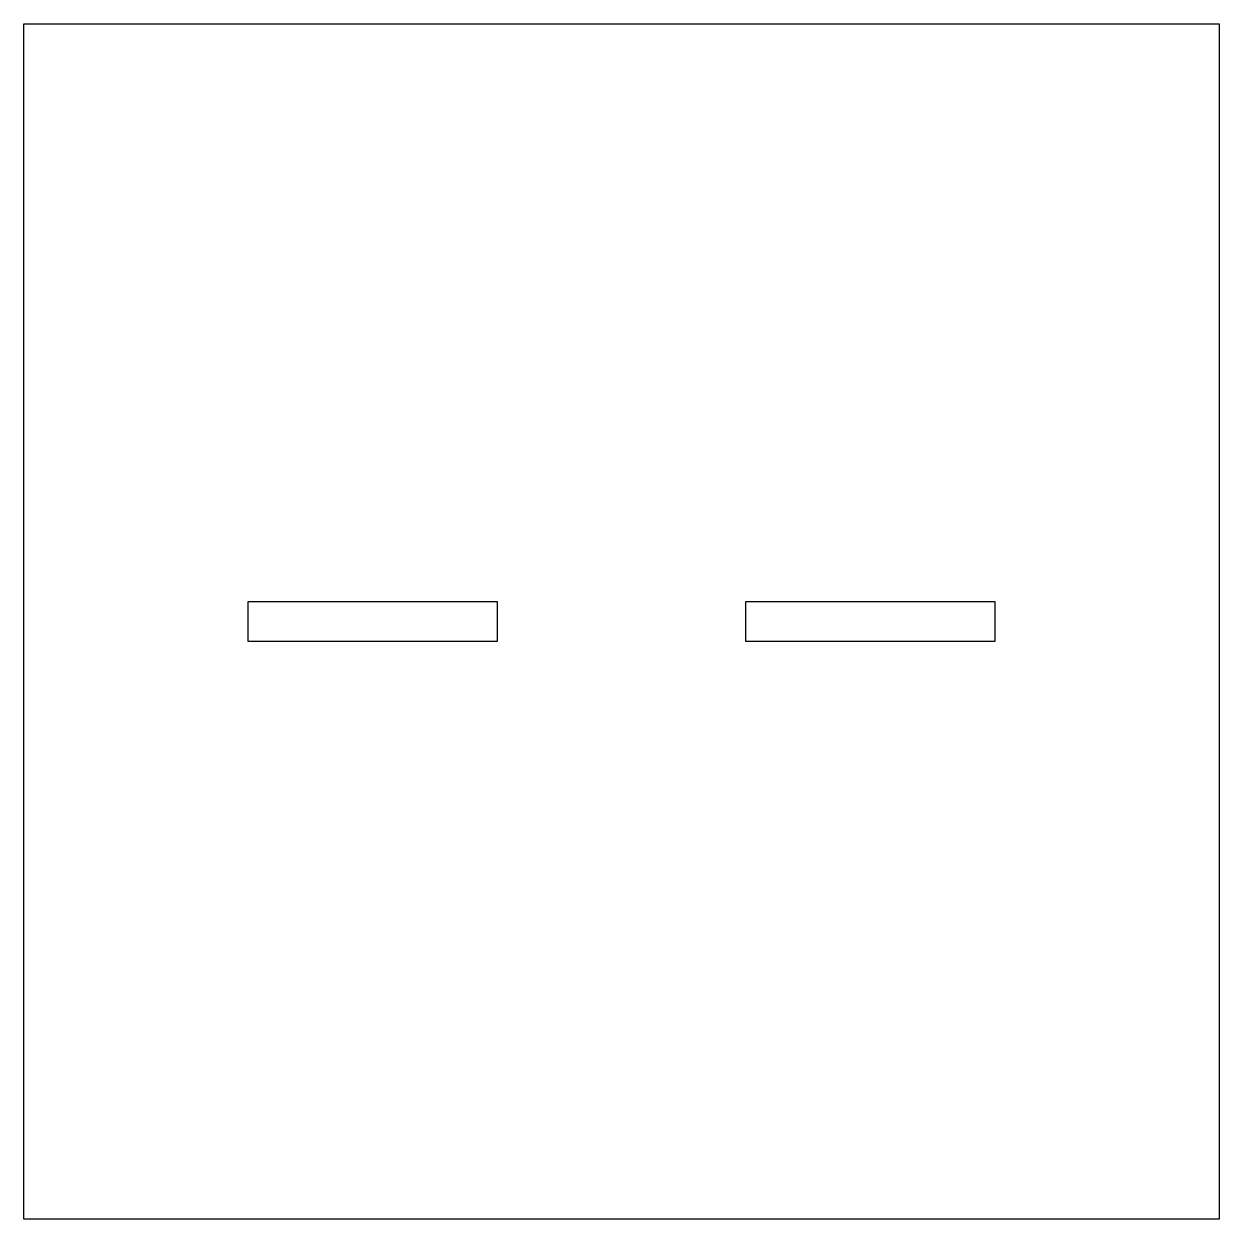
# Model space of a CAD drawing. Header units: millimetres. Extents: x -60 to 60, y -60 to 60.
import ezdxf

# ---------------------------------------------------------------- set-up
doc = ezdxf.new("R2010")
doc.units = ezdxf.units.MM
doc.layers.add('Sketch', color=7, linetype='CONTINUOUS')

msp = doc.modelspace()

# ---------------------------------------------------------------- linework, layer by layer
at = {"layer": 'Sketch'}
for p, q in [((-60, 60), (60, 60)), ((-60, -60), (-60, 60)), ((60, 60), (60, -60)), ((-37.5, 2), (-12.5, 2)), ((-37.5, -2), (-37.5, 2)), ((-12.5, 2), (-12.5, -2)), ((12.5, 2), (37.5, 2)), ((12.5, -2), (12.5, 2)), ((37.5, 2), (37.5, -2)), ((-12.5, -2), (-37.5, -2)), ((37.5, -2), (12.5, -2)), ((60, -60), (-60, -60))]:
    msp.add_line(p, q, dxfattribs=at)

doc.saveas('drawing.dxf')
